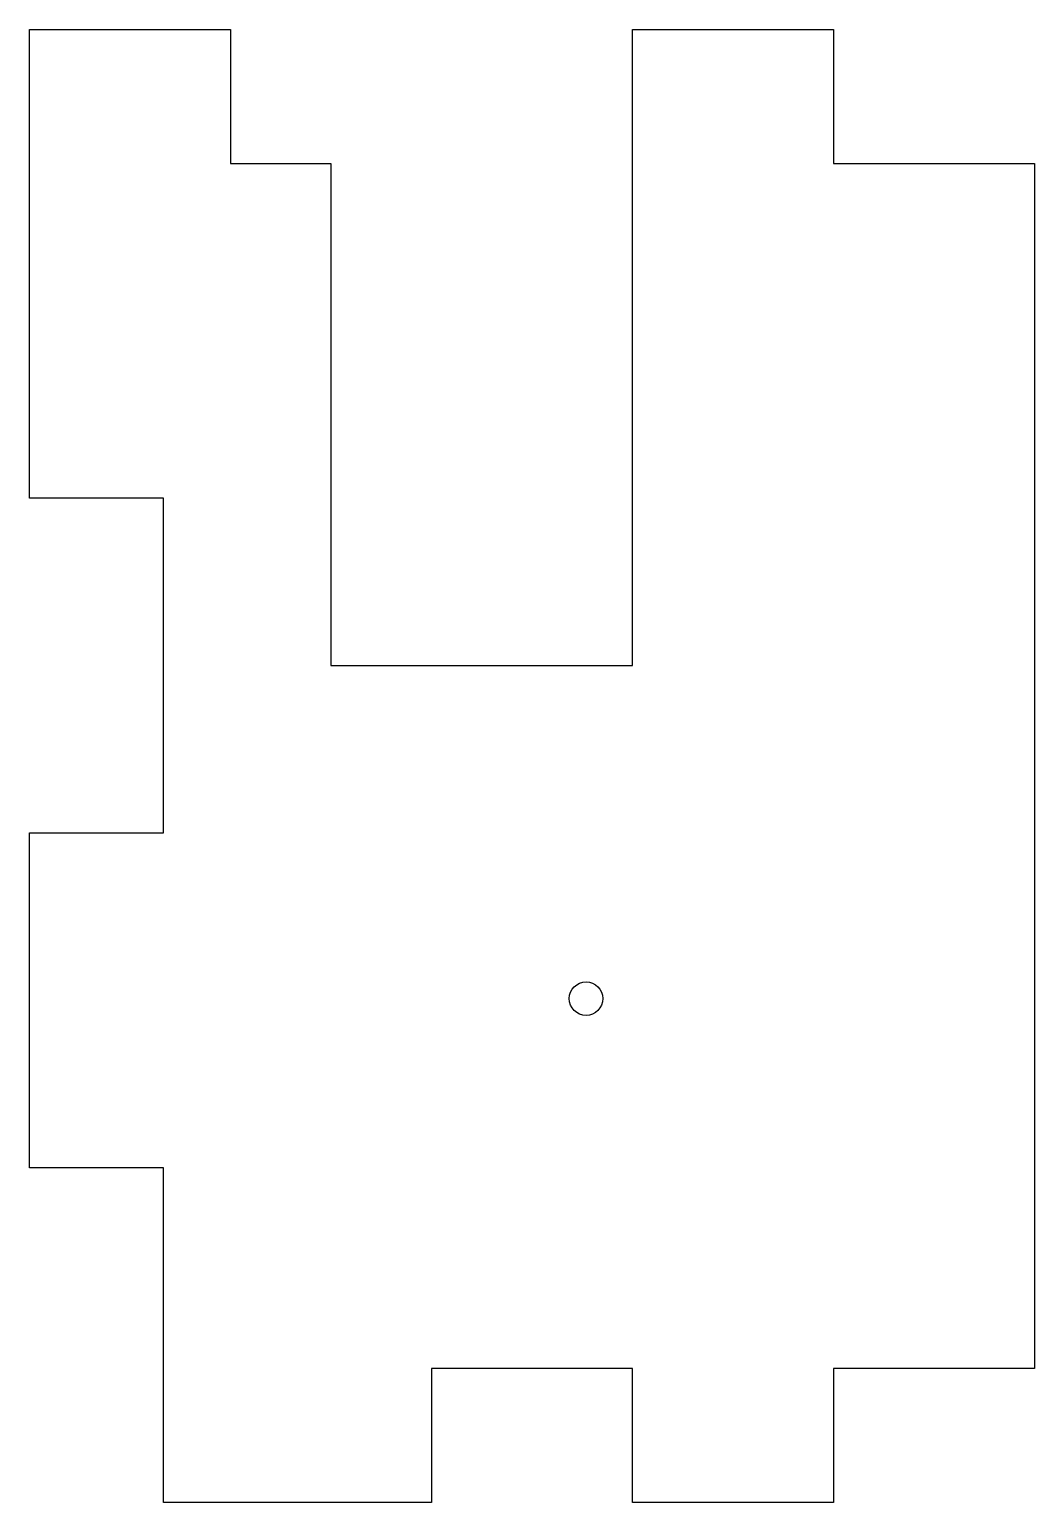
# Model space of a CAD drawing. Header units: millimetres. Extents: x -20 to 10, y -40 to 4.
import ezdxf

# ---------------------------------------------------------------- set-up
doc = ezdxf.new("R2010")
doc.units = ezdxf.units.MM
doc.layers.get('0').update_dxf_attribs({"linetype": 'CONTINUOUS'})

msp = doc.modelspace()

# ---------------------------------------------------------------- linework, layer by layer
msp.add_lwpolyline([(-14, 4), (-14, 0), (-11, 0), (-11, -15), (-2, -15), (-2, 4), (4, 4), (4, 0), (10, 0), (10, -36), (4, -36), (4, -40), (-2, -40), (-2, -36), (-8, -36), (-8, -40), (-16, -40), (-16, -30), (-20, -30), (-20, -20), (-16, -20), (-16, -10), (-20, -10), (-20, 4)], close=True)
msp.add_circle((-3.386, -24.948), 0.5)

doc.saveas('drawing.dxf')
